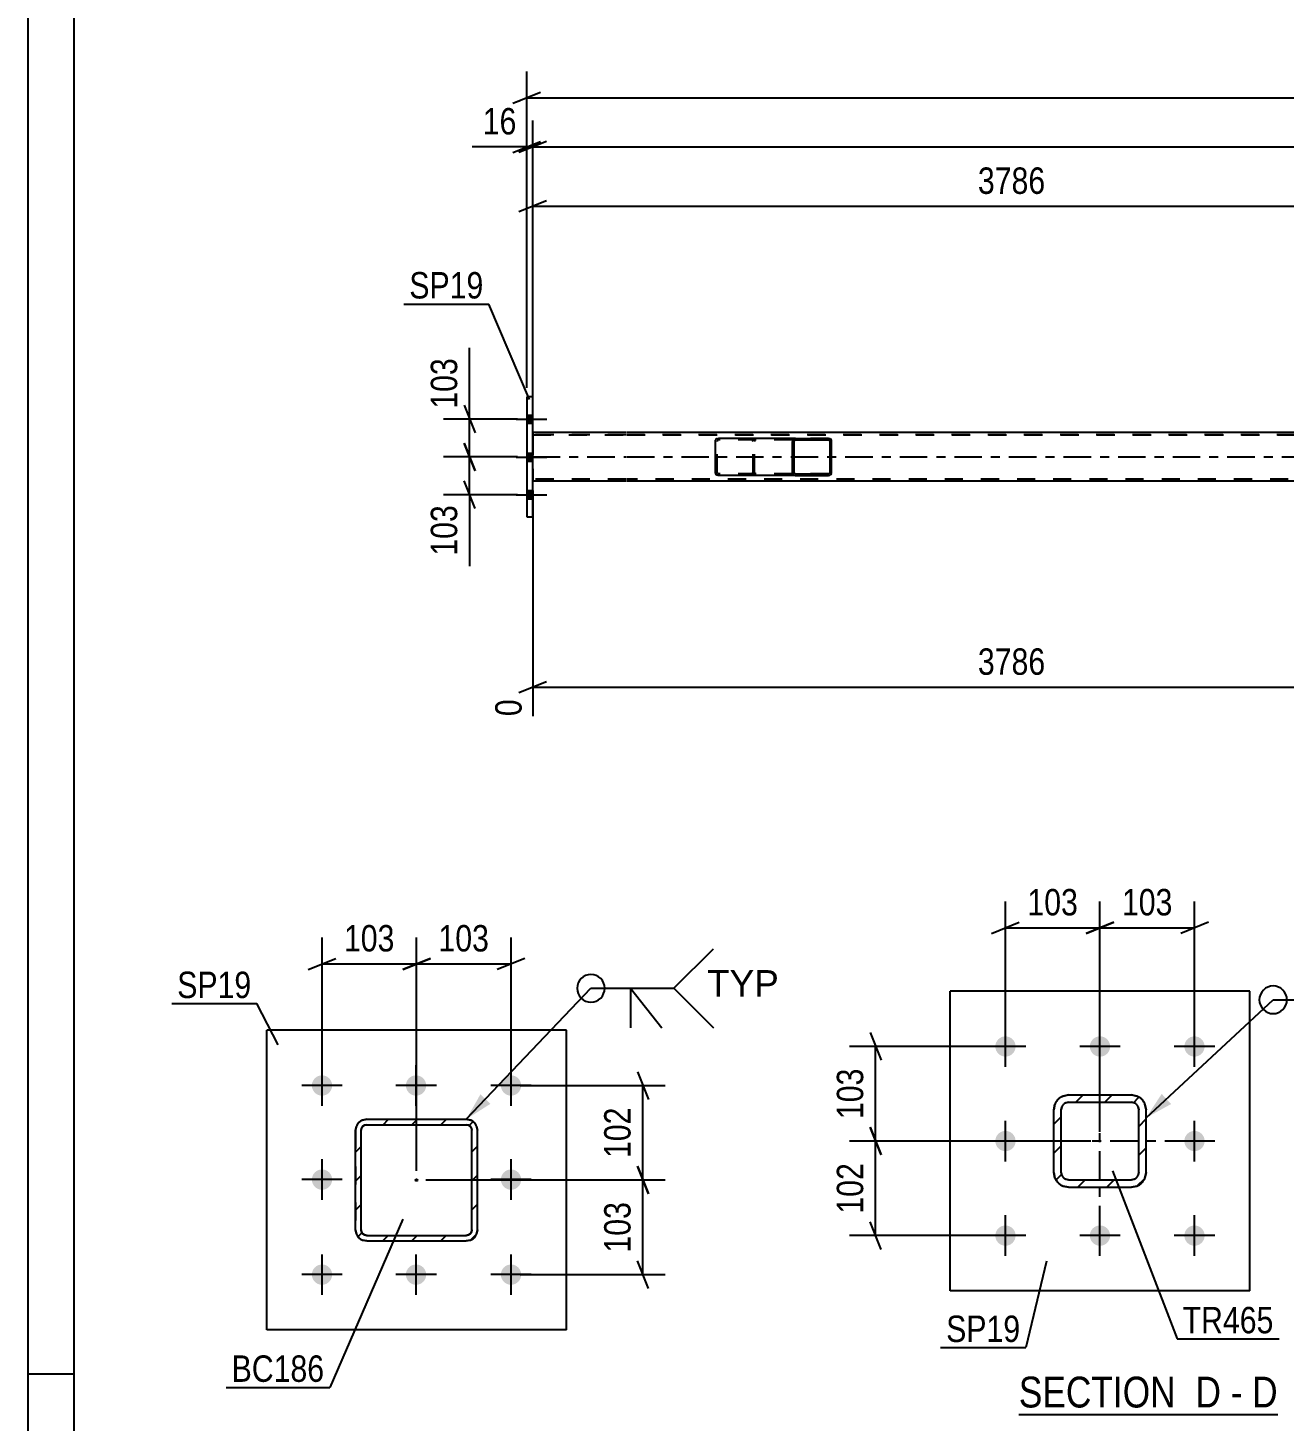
# Model space of a CAD drawing. Header units: millimetres. Extents: x 0 to 841, y 0 to 594.
# Drawn here: x 0 to 136.2, y 143.9 to 294.9 of the extents above; entities that cross this region are included whole.
import ezdxf

# ---------------------------------------------------------------- set-up
doc = ezdxf.new("R2010")
doc.units = ezdxf.units.MM
doc.linetypes.add('DXK_LINE_DOT2', pattern=[3.9198, 1.9599, -1.9599])
doc.linetypes.add('DXK_LINE_DOT3', pattern=[5.9187, 2.979, -0.9799, 0.9799, -0.9799])
doc.styles.add('Arial', font='ARIAL.TTF', dxfattribs={"height": 0.2})
doc.styles.add('Arial Narrow', font='ARIALN.TTF', dxfattribs={"height": 0.2})

# ---------------------------------------------------------------- blocks, each defined once
blk = doc.blocks.new('Unknown-814553059-1135')
at = {"color": 5, "linetype": 'Continuous'}
for p, q in [((0, 594), (0, 0)), ((5, 589), (5, 5)), ((5, 149), (0, 149))]:
    blk.add_line(p, q, dxfattribs=at)
blk = doc.blocks.new('Unknown-814553059-14 - 1573')
at = {"color": 6, "linetype": 'Continuous'}
blk.add_line((107.47, 144.64), (135.54, 144.64), dxfattribs=at)
at = {"color": 0, "linetype": 'Continuous'}
for points in [[(125.58, 145.39), (125.58, 148.89), (107.47, 148.89), (107.47, 145.39)], [(129.4, 145.39), (129.4, 148.89), (126.63, 148.89), (126.63, 145.39)], [(131.72, 145.39), (131.72, 148.89), (130.45, 148.89), (130.45, 145.39)], [(135.54, 145.39), (135.54, 148.89), (132.77, 148.89), (132.77, 145.39)]]:
    blk.add_wipeout(points, dxfattribs=at)
at = {"color": 7, "linetype": 'Continuous', "style": 'Arial Narrow'}
for s, p in [('SECTION ', (107.47, 145.39)), ('D', (126.63, 145.39)), ('D', (132.77, 145.39)), ('-', (130.45, 145.39))]:
    blk.add_text(s, height=3.34, dxfattribs=at).set_placement(p)
blk = doc.blocks.new('Bolt-814553059-5655 - 5433')
at = {"linetype": 'Continuous'}
for points in [[(54.75, 252.09), (54.75, 252.97), (54.11, 252.97), (54.11, 252.09)], [(54.75, 252.09), (54.75, 252.97), (54.11, 252.97), (54.11, 252.09)], [(54.75, 252.09), (54.75, 252.97), (54.11, 252.97), (54.11, 252.09)], [(54.75, 247.97), (54.75, 248.85), (54.11, 248.85), (54.11, 247.97)], [(54.75, 247.97), (54.75, 248.85), (54.11, 248.85), (54.11, 247.97)], [(54.75, 243.89), (54.75, 244.77), (54.11, 244.77), (54.11, 243.89)], [(54.75, 243.89), (54.75, 244.77), (54.11, 244.77), (54.11, 243.89)], [(54.75, 243.89), (54.75, 244.77), (54.11, 244.77), (54.11, 243.89)]]:
    blk.add_hatch(color=1, dxfattribs=at).paths.add_polyline_path(points)
at = {"color": 1, "linetype": 'Continuous'}
for p, q in [((52.95, 252.53), (56.27, 252.53)), ((52.95, 252.53), (56.27, 252.53)), ((52.95, 252.53), (56.27, 252.53)), ((54.11, 252.97), (54.75, 252.97)), ((54.11, 252.97), (54.75, 252.97)), ((54.11, 252.97), (54.75, 252.97)), ((54.11, 252.09), (54.75, 252.09)), ((54.11, 252.09), (54.75, 252.09)), ((54.11, 252.09), (54.75, 252.09)), ((52.95, 248.41), (56.27, 248.41)), ((52.95, 248.41), (56.27, 248.41)), ((54.11, 248.85), (54.75, 248.85)), ((54.11, 248.85), (54.75, 248.85)), ((54.11, 247.97), (54.75, 247.97)), ((54.11, 247.97), (54.75, 247.97)), ((54.11, 244.77), (54.75, 244.77)), ((54.11, 244.77), (54.75, 244.77)), ((54.11, 244.77), (54.75, 244.77)), ((52.95, 244.33), (56.27, 244.33)), ((52.95, 244.33), (56.27, 244.33)), ((52.95, 244.33), (56.27, 244.33)), ((54.11, 243.89), (54.75, 243.89)), ((54.11, 243.89), (54.75, 243.89)), ((54.11, 243.89), (54.75, 243.89))]:
    blk.add_line(p, q, dxfattribs=at)
blk = doc.blocks.new('Part-814553059-5533 - 5433')
at = {"color": 2, "linetype": 'Continuous'}
for p, q in [((54.75, 254.93), (54.11, 254.93)), ((54.11, 254.93), (54.11, 241.93)), ((54.75, 241.93), (54.75, 254.93)), ((54.11, 241.93), (54.75, 241.93))]:
    blk.add_line(p, q, dxfattribs=at)
at = {"color": 7, "linetype": 'DXK_LINE_DOT2'}
for p, q in [((54.11, 254.93), (54.11, 241.93)), ((54.75, 241.93), (54.75, 254.93))]:
    blk.add_line(p, q, dxfattribs=at)
blk = doc.blocks.new('Part-814553059-5536 - 5433')
at = {"linetype": 'Continuous'}
h = blk.add_hatch(dxfattribs=at)
h.set_pattern_fill('', scale=0.7, style=0, pattern_type=0)
h.set_pattern_definition([(45, (87.1471, 250.2316), (-1.57154, 1.57154), [])])
h.paths.add_polyline_path([(87.17, 250.11), (87.15, 250.23), (87.07, 250.34), (86.96, 250.4), (86.83, 250.43), (83.26, 250.43), (83.13, 250.4), (83.02, 250.34), (82.94, 250.23), (82.92, 250.11), (82.92, 246.75), (82.94, 246.63), (83.02, 246.52), (83.13, 246.45), (83.26, 246.43), (86.83, 246.43), (86.96, 246.45), (87.07, 246.52), (87.15, 246.63), (87.17, 246.75)])
h.paths.add_polyline_path([(86.99, 246.69), (86.95, 246.64), (86.9, 246.6), (86.83, 246.59), (83.26, 246.59), (83.19, 246.6), (83.14, 246.64), (83.1, 246.69), (83.09, 246.75), (83.09, 250.11), (83.1, 250.17), (83.14, 250.22), (83.19, 250.26), (83.26, 250.27), (86.83, 250.27), (86.9, 250.26), (86.95, 250.22), (86.99, 250.17), (87, 250.11), (87, 246.75)])
at = {"color": 2, "linetype": 'Continuous'}
for p, q in [((74.57, 250.11), (74.59, 250.23)), ((74.57, 246.75), (74.57, 250.11)), ((74.78, 250.4), (74.91, 250.43)), ((83.26, 250.43), (74.91, 250.43)), ((82.94, 250.23), (82.92, 250.11)), ((82.92, 246.75), (82.92, 250.11)), ((83.09, 250.11), (83.1, 250.17)), ((83.09, 246.75), (83.09, 250.11)), ((83.1, 250.17), (83.14, 250.22)), ((83.26, 250.43), (83.13, 250.4)), ((83.14, 250.22), (83.19, 250.26)), ((83.19, 250.26), (83.26, 250.27)), ((83.26, 250.43), (86.83, 250.43)), ((83.26, 250.27), (86.83, 250.27)), ((86.96, 250.4), (86.83, 250.43)), ((86.83, 250.27), (86.9, 250.26)), ((86.9, 250.26), (86.95, 250.22)), ((86.95, 250.22), (86.99, 250.17)), ((86.99, 250.17), (87, 250.11)), ((87, 246.75), (87, 250.11)), ((87.17, 250.11), (87.15, 250.23)), ((87.17, 246.75), (87.17, 250.11)), ((74.59, 246.63), (74.57, 246.75)), ((74.91, 246.43), (74.78, 246.45)), ((83.26, 246.43), (74.91, 246.43)), ((82.92, 246.75), (82.94, 246.63)), ((83.1, 246.69), (83.09, 246.75)), ((83.14, 246.64), (83.1, 246.69)), ((83.13, 246.45), (83.26, 246.43)), ((83.19, 246.6), (83.14, 246.64)), ((83.26, 246.59), (83.19, 246.6)), ((83.26, 246.59), (86.83, 246.59)), ((83.26, 246.43), (86.83, 246.43)), ((86.9, 246.6), (86.83, 246.59)), ((86.83, 246.43), (86.96, 246.45)), ((86.95, 246.64), (86.9, 246.6)), ((86.99, 246.69), (86.95, 246.64)), ((87, 246.75), (86.99, 246.69)), ((87.15, 246.63), (87.17, 246.75))]:
    blk.add_line(p, q, dxfattribs=at)
at = {"color": 7, "linetype": 'DXK_LINE_DOT2'}
for p, q in [((74.75, 250.17), (74.74, 250.11)), ((74.74, 246.75), (74.74, 250.11)), ((74.79, 250.22), (74.75, 250.17)), ((74.84, 250.26), (74.79, 250.22)), ((74.91, 250.27), (74.84, 250.26)), ((86.83, 250.27), (74.91, 250.27)), ((78.48, 250.43), (78.61, 250.4)), ((78.55, 250.26), (78.48, 250.27)), ((78.6, 250.22), (78.55, 250.26)), ((78.64, 250.17), (78.6, 250.22)), ((78.65, 250.11), (78.64, 250.17)), ((78.65, 246.75), (78.65, 250.11)), ((78.8, 250.23), (78.82, 250.11)), ((78.82, 246.75), (78.82, 250.11)), ((86.83, 250.43), (83.26, 250.43)), ((74.74, 246.75), (74.75, 246.69)), ((74.75, 246.69), (74.79, 246.64)), ((74.79, 246.64), (74.84, 246.6)), ((74.84, 246.6), (74.91, 246.59)), ((86.83, 246.59), (74.91, 246.59)), ((78.48, 246.59), (78.55, 246.6)), ((78.61, 246.45), (78.48, 246.43)), ((78.55, 246.6), (78.6, 246.64)), ((78.6, 246.64), (78.64, 246.69)), ((78.64, 246.69), (78.65, 246.75)), ((78.82, 246.75), (78.8, 246.63)), ((86.83, 246.43), (83.26, 246.43))]:
    blk.add_line(p, q, dxfattribs=at)
at = {"color": 2, "linetype": 'Continuous'}
for centre, start, end in [((74.89, 250.1), 110.7583, 155.6801), ((83.24, 250.1), 110.7584, 155.6801), ((86.85, 250.1), 24.3199, 69.2416), ((74.89, 246.76), 204.3199, 249.2417), ((83.24, 246.76), 204.3199, 249.2416), ((86.85, 246.76), 290.7584, 335.6801)]:
    blk.add_arc(centre, 0.331, start, end, dxfattribs=at)
at = {"color": 7, "linetype": 'DXK_LINE_DOT2'}
for centre, start, end in [((78.5, 250.1), 24.3199, 69.2417), ((78.5, 246.76), 290.7583, 335.6801)]:
    blk.add_arc(centre, 0.331, start, end, dxfattribs=at)
blk = doc.blocks.new('Part-814553059-5605 - 5433')
at = {"color": 2, "linetype": 'Continuous'}
for p, q in [((64.87, 251.07), (54.75, 251.07)), ((157.82, 251.07), (64.97, 251.07)), ((64.87, 245.79), (54.75, 245.79)), ((157.82, 245.79), (64.97, 245.79))]:
    blk.add_line(p, q, dxfattribs=at)
at = {"color": 7, "linetype": 'DXK_LINE_DOT2'}
for p, q in [((54.75, 251.07), (54.75, 245.79)), ((64.87, 250.83), (54.75, 250.83)), ((54.75, 250.83), (64.87, 250.83)), ((729.31, 250.83), (64.97, 250.83)), ((64.97, 250.83), (728.57, 250.83)), ((54.75, 250.59), (54.75, 246.27)), ((64.87, 246.03), (54.75, 246.03)), ((728.57, 246.03), (64.97, 246.03))]:
    blk.add_line(p, q, dxfattribs=at)
at = {"color": 7, "linetype": 'DXK_LINE_DOT3'}
for p, q in [((54.75, 248.43), (64.87, 248.43)), ((64.97, 248.43), (728.97, 248.43))]:
    blk.add_line(p, q, dxfattribs=at)
blk = doc.blocks.new('Part-814553059-6896 - 6811')
at = {"color": 2, "linetype": 'Continuous'}
for p, q in [((58.4, 186.29), (25.9, 186.29)), ((25.9, 153.79), (25.9, 186.29)), ((58.4, 153.79), (58.4, 186.29)), ((58.4, 153.79), (25.9, 153.79))]:
    blk.add_line(p, q, dxfattribs=at)
blk = doc.blocks.new('Part-814553059-6852 - 6811')
at = {"linetype": 'Continuous'}
h = blk.add_hatch(dxfattribs=at)
h.set_pattern_fill('', scale=0.7, style=0, pattern_type=0)
h.set_pattern_definition([(45, (48.0112, 163.5334), (-1.57154, 1.57154), [])])
h.paths.add_polyline_path([(47.55, 163.44), (48.01, 163.53), (48.4, 163.79), (48.66, 164.18), (48.75, 164.64), (48.75, 175.44), (48.66, 175.9), (48.4, 176.29), (48.01, 176.55), (47.55, 176.64), (36.75, 176.64), (36.29, 176.55), (35.9, 176.29), (35.64, 175.9), (35.55, 175.44), (35.55, 164.64), (35.64, 164.18), (35.9, 163.79), (36.29, 163.53), (36.75, 163.44)])
h.paths.add_polyline_path([(36.75, 164.04), (36.52, 164.09), (36.33, 164.22), (36.2, 164.41), (36.15, 164.64), (36.15, 175.44), (36.2, 175.67), (36.33, 175.87), (36.52, 176), (36.75, 176.04), (47.55, 176.04), (47.78, 176), (47.98, 175.87), (48.11, 175.67), (48.15, 175.44), (48.15, 164.64), (48.11, 164.41), (47.98, 164.22), (47.78, 164.09), (47.55, 164.04)])
blk.add_hatch(color=30, dxfattribs=at).paths.add_polyline_path([(42.15, 169.94, -1), (42.15, 170.14, -1)])
at = {"color": 7, "linetype": 'DXK_LINE_DOT2'}
for p, q in [((35.55, 175.44), (35.64, 175.9)), ((35.55, 175.44), (35.55, 164.64)), ((36.2, 175.67), (36.15, 175.44)), ((36.15, 164.64), (36.15, 175.44)), ((36.33, 175.87), (36.2, 175.67)), ((36.29, 176.55), (36.75, 176.64)), ((36.52, 176), (36.33, 175.87)), ((36.75, 176.04), (36.52, 176)), ((36.75, 176.64), (47.55, 176.64)), ((36.75, 176.04), (47.55, 176.04)), ((47.55, 176.64), (48.01, 176.55)), ((47.78, 176), (47.55, 176.04)), ((47.98, 175.87), (47.78, 176)), ((48.11, 175.67), (47.98, 175.87)), ((48.15, 175.44), (48.11, 175.67)), ((48.15, 164.64), (48.15, 175.44)), ((48.66, 175.9), (48.75, 175.44)), ((48.75, 164.64), (48.75, 175.44)), ((35.64, 164.18), (35.55, 164.64)), ((36.15, 164.64), (36.2, 164.41)), ((48.11, 164.41), (48.15, 164.64)), ((48.75, 164.64), (48.66, 164.18)), ((36.2, 164.41), (36.33, 164.22)), ((36.75, 163.44), (36.29, 163.53)), ((36.33, 164.22), (36.52, 164.09)), ((36.52, 164.09), (36.75, 164.04)), ((36.75, 164.04), (47.55, 164.04)), ((36.75, 163.44), (47.55, 163.44)), ((47.55, 164.04), (47.78, 164.09)), ((48.01, 163.53), (47.55, 163.44)), ((47.78, 164.09), (47.98, 164.22)), ((47.98, 164.22), (48.11, 164.41))]:
    blk.add_line(p, q, dxfattribs=at)
at = {"color": 2, "linetype": 'Continuous'}
for p, q in [((35.64, 175.9), (35.55, 175.44)), ((35.55, 175.44), (35.55, 175.44)), ((35.55, 164.64), (35.55, 175.44)), ((36.15, 175.44), (36.2, 175.67)), ((36.15, 175.44), (36.15, 175.44)), ((36.15, 164.64), (36.15, 175.44)), ((36.2, 175.67), (36.33, 175.87)), ((36.75, 176.64), (36.29, 176.55)), ((36.33, 175.87), (36.52, 176)), ((36.52, 176), (36.75, 176.04)), ((36.75, 176.64), (36.75, 176.64)), ((36.75, 176.64), (47.55, 176.64)), ((36.75, 176.04), (36.75, 176.04)), ((36.75, 176.04), (47.55, 176.04)), ((47.55, 176.64), (47.55, 176.64)), ((48.01, 176.55), (47.55, 176.64)), ((47.55, 176.04), (47.55, 176.04)), ((47.55, 176.04), (47.78, 176)), ((47.78, 176), (47.98, 175.87)), ((47.98, 175.87), (48.11, 175.67)), ((48.11, 175.67), (48.15, 175.44)), ((48.15, 175.44), (48.15, 175.44)), ((48.15, 164.64), (48.15, 175.44)), ((48.75, 175.44), (48.66, 175.9)), ((48.75, 175.44), (48.75, 175.44)), ((48.75, 164.64), (48.75, 175.44)), ((35.55, 164.64), (35.55, 164.64)), ((35.55, 164.64), (35.64, 164.18)), ((36.15, 164.64), (36.15, 164.64)), ((36.2, 164.41), (36.15, 164.64)), ((48.15, 164.64), (48.11, 164.41)), ((48.15, 164.64), (48.15, 164.64)), ((48.66, 164.18), (48.75, 164.64)), ((48.75, 164.64), (48.75, 164.64)), ((36.33, 164.22), (36.2, 164.41)), ((36.29, 163.53), (36.75, 163.44)), ((36.52, 164.09), (36.33, 164.22)), ((36.75, 164.04), (36.52, 164.09)), ((36.75, 164.04), (36.75, 164.04)), ((36.75, 164.04), (47.55, 164.04)), ((36.75, 163.44), (36.75, 163.44)), ((36.75, 163.44), (47.55, 163.44)), ((47.78, 164.09), (47.55, 164.04)), ((47.55, 164.04), (47.55, 164.04)), ((47.55, 163.44), (48.01, 163.53)), ((47.55, 163.44), (47.55, 163.44)), ((47.98, 164.22), (47.78, 164.09)), ((48.11, 164.41), (47.98, 164.22))]:
    blk.add_line(p, q, dxfattribs=at)
at = {"color": 7, "linetype": 'DXK_LINE_DOT3'}
blk.add_line((42.15, 170.04), (42.15, 170.04), dxfattribs=at)
at = {"color": 30, "linetype": 'DXK_LINE_DOT3'}
blk.add_line((42.15, 170.04), (42.15, 170.04), dxfattribs=at)
at = {"color": 30, "linetype": 'Continuous'}
blk.add_circle((42.15, 170.04), 0.1, dxfattribs=at)
at = {"color": 7, "linetype": 'DXK_LINE_DOT2'}
for centre, start, end in [((36.75, 175.44), 112.5, 157.5), ((47.55, 175.44), 22.5, 67.5), ((36.75, 164.64), 202.5, 247.5), ((47.55, 164.64), 292.5, 337.5)]:
    blk.add_arc(centre, 1.2, start, end, dxfattribs=at)
at = {"color": 2, "linetype": 'Continuous'}
for centre, start, end in [((36.75, 175.44), 112.5, 157.5), ((47.55, 175.44), 22.5, 67.5), ((36.75, 164.64), 202.5, 247.5), ((47.55, 164.64), 292.5, 337.5)]:
    blk.add_arc(centre, 1.2, start, end, dxfattribs=at)
blk = doc.blocks.new('Bolt-814553059-6898 - 6811')
at = {"linetype": 'Continuous'}
for points in [[(31.9, 179.19, -1), (31.9, 181.39, -1)], [(42.1, 179.19, -1), (42.1, 181.39, -1)], [(52.4, 179.19, -1), (52.4, 181.39, -1)], [(31.9, 168.99, -1), (31.9, 171.19, -1)], [(52.4, 168.99, -1), (52.4, 171.19, -1)], [(31.9, 158.69, -1), (31.9, 160.89, -1)], [(42.1, 158.69, -1), (42.1, 160.89, -1)], [(52.4, 158.69, -1), (52.4, 160.89, -1)]]:
    blk.add_hatch(color=1, dxfattribs=at).paths.add_polyline_path(points)
at = {"color": 1, "linetype": 'Continuous'}
for p, q in [((31.9, 178.09), (31.9, 182.49)), ((42.1, 178.09), (42.1, 182.49)), ((52.4, 178.09), (52.4, 182.49)), ((34.1, 180.29), (29.7, 180.29)), ((44.3, 180.29), (39.9, 180.29)), ((54.6, 180.29), (50.2, 180.29)), ((31.9, 167.89), (31.9, 172.29)), ((52.4, 167.89), (52.4, 172.29)), ((34.1, 170.09), (29.7, 170.09)), ((54.6, 170.09), (50.2, 170.09)), ((31.9, 157.59), (31.9, 161.99)), ((42.1, 157.59), (42.1, 161.99)), ((52.4, 157.59), (52.4, 161.99)), ((34.1, 159.79), (29.7, 159.79)), ((44.3, 159.79), (39.9, 159.79)), ((54.6, 159.79), (50.2, 159.79))]:
    blk.add_line(p, q, dxfattribs=at)
blk = doc.blocks.new('Part-814553059-1639 - 1573')
at = {"linetype": 'Continuous'}
h = blk.add_hatch(dxfattribs=at)
h.set_pattern_fill('', scale=0.7, style=0, pattern_type=0)
h.set_pattern_definition([(45, (120.2802, 169.389), (-1.57154, 1.57154), [])])
h.paths.add_polyline_path([(119.67, 169.27), (120.28, 169.39), (120.8, 169.74), (121.15, 170.25), (121.27, 170.87), (121.27, 177.67), (121.15, 178.28), (120.8, 178.8), (120.28, 179.15), (119.67, 179.27), (112.87, 179.27), (112.26, 179.15), (111.74, 178.8), (111.39, 178.28), (111.27, 177.67), (111.27, 170.87), (111.39, 170.25), (111.74, 169.74), (112.26, 169.39), (112.87, 169.27)])
h.paths.add_polyline_path([(112.87, 170.07), (112.56, 170.13), (112.3, 170.3), (112.13, 170.56), (112.07, 170.87), (112.07, 177.67), (112.13, 177.97), (112.3, 178.23), (112.56, 178.41), (112.87, 178.47), (119.67, 178.47), (119.97, 178.41), (120.23, 178.23), (120.41, 177.97), (120.47, 177.67), (120.47, 170.87), (120.41, 170.56), (120.23, 170.3), (119.97, 170.13), (119.67, 170.07)])
at = {"color": 7, "linetype": 'DXK_LINE_DOT3'}
for p, q in [((116.27, 164.27), (116.27, 184.27)), ((126.27, 174.27), (106.27, 174.27))]:
    blk.add_line(p, q, dxfattribs=at)
at = {"color": 7, "linetype": 'DXK_LINE_DOT2'}
for p, q in [((111.27, 177.67), (111.39, 178.28)), ((112.26, 179.15), (112.87, 179.27)), ((112.87, 178.47), (112.56, 178.41)), ((112.87, 179.27), (119.67, 179.27)), ((112.87, 178.47), (119.67, 178.47)), ((119.67, 179.27), (120.28, 179.15)), ((119.97, 178.41), (119.67, 178.47)), ((121.15, 178.28), (121.27, 177.67)), ((111.27, 170.87), (111.27, 177.67)), ((112.13, 177.97), (112.07, 177.67)), ((112.07, 170.87), (112.07, 177.67)), ((120.47, 177.67), (120.41, 177.97)), ((120.47, 170.87), (120.47, 177.67)), ((121.27, 170.87), (121.27, 177.67)), ((111.39, 170.25), (111.27, 170.87)), ((112.07, 170.87), (112.13, 170.56)), ((120.41, 170.56), (120.47, 170.87)), ((121.27, 170.87), (121.15, 170.25)), ((112.87, 169.27), (112.26, 169.39)), ((112.56, 170.13), (112.87, 170.07)), ((112.87, 170.07), (119.67, 170.07)), ((112.87, 169.27), (119.67, 169.27)), ((119.67, 170.07), (119.97, 170.13)), ((120.28, 169.39), (119.67, 169.27))]:
    blk.add_line(p, q, dxfattribs=at)
at = {"color": 2, "linetype": 'Continuous'}
for p, q in [((111.39, 178.28), (111.27, 177.67)), ((112.87, 179.27), (112.26, 179.15)), ((112.56, 178.41), (112.87, 178.47)), ((112.87, 179.27), (119.67, 179.27)), ((112.87, 178.47), (119.67, 178.47)), ((120.28, 179.15), (119.67, 179.27)), ((119.67, 178.47), (119.97, 178.41)), ((121.27, 177.67), (121.15, 178.28)), ((111.27, 170.87), (111.27, 177.67)), ((112.07, 177.67), (112.13, 177.97)), ((112.07, 170.87), (112.07, 177.67)), ((120.41, 177.97), (120.47, 177.67)), ((120.47, 170.87), (120.47, 177.67)), ((121.27, 170.87), (121.27, 177.67)), ((111.27, 170.87), (111.39, 170.25)), ((112.13, 170.56), (112.07, 170.87)), ((120.47, 170.87), (120.41, 170.56)), ((121.15, 170.25), (121.27, 170.87)), ((112.26, 169.39), (112.87, 169.27)), ((112.87, 170.07), (112.56, 170.13)), ((112.87, 170.07), (119.67, 170.07)), ((112.87, 169.27), (119.67, 169.27)), ((119.97, 170.13), (119.67, 170.07)), ((119.67, 169.27), (120.28, 169.39))]:
    blk.add_line(p, q, dxfattribs=at)
at = {"color": 7, "linetype": 'DXK_LINE_DOT2'}
for centre, radius, start, end in [((112.87, 177.67), 1.6, 112.5, 157.5), ((112.87, 177.67), 0.8, 112.5, 157.5), ((119.67, 177.67), 0.8, 22.5, 67.5), ((119.67, 177.67), 1.6, 22.5, 67.5), ((112.87, 170.87), 1.6, 202.5, 247.5), ((112.87, 170.87), 0.8, 202.5, 247.5), ((119.67, 170.87), 0.8, 292.5, 337.5), ((119.67, 170.87), 1.6, 292.5, 337.5)]:
    blk.add_arc(centre, radius, start, end, dxfattribs=at)
at = {"color": 2, "linetype": 'Continuous'}
for centre, radius, start, end in [((112.87, 177.67), 1.6, 112.5, 157.5), ((112.87, 177.67), 0.8, 112.5, 157.5), ((119.67, 177.67), 0.8, 22.5, 67.5), ((119.67, 177.67), 1.6, 22.5, 67.5), ((112.87, 170.87), 1.6, 202.5, 247.5), ((112.87, 170.87), 0.8, 202.5, 247.5), ((119.67, 170.87), 0.8, 292.5, 337.5), ((119.67, 170.87), 1.6, 292.5, 337.5)]:
    blk.add_arc(centre, radius, start, end, dxfattribs=at)
blk = doc.blocks.new('Bolt-814553059-1642 - 1573')
at = {"linetype": 'Continuous'}
for points in [[(106.02, 183.42, -1), (106.02, 185.62, -1)], [(116.27, 183.42, -1), (116.27, 185.62, -1)], [(126.52, 183.42, -1), (126.52, 185.62, -1)], [(106.02, 173.17, -1), (106.02, 175.37, -1)], [(126.52, 173.17, -1), (126.52, 175.37, -1)], [(106.02, 162.92, -1), (106.02, 165.12, -1)], [(116.27, 162.92, -1), (116.27, 165.12, -1)], [(126.52, 162.92, -1), (126.52, 165.12, -1)]]:
    blk.add_hatch(color=1, dxfattribs=at).paths.add_polyline_path(points)
at = {"color": 1, "linetype": 'Continuous'}
for p, q in [((106.02, 182.32), (106.02, 186.72)), ((116.27, 182.32), (116.27, 186.72)), ((126.52, 182.32), (126.52, 186.72)), ((108.22, 184.52), (103.82, 184.52)), ((118.47, 184.52), (114.07, 184.52)), ((128.72, 184.52), (124.32, 184.52)), ((106.02, 172.07), (106.02, 176.47)), ((126.52, 172.07), (126.52, 176.47)), ((108.22, 174.27), (103.82, 174.27)), ((128.72, 174.27), (124.32, 174.27)), ((106.02, 161.82), (106.02, 166.22)), ((116.27, 161.82), (116.27, 166.22)), ((126.52, 161.82), (126.52, 166.22)), ((108.22, 164.02), (103.82, 164.02)), ((118.47, 164.02), (114.07, 164.02)), ((128.72, 164.02), (124.32, 164.02))]:
    blk.add_line(p, q, dxfattribs=at)
blk = doc.blocks.new('Part-814553059-1724 - 1573')
at = {"color": 2, "linetype": 'Continuous'}
for p, q in [((132.52, 190.52), (100.02, 190.52)), ((100.02, 158.02), (100.02, 190.52)), ((132.52, 158.02), (132.52, 190.52)), ((132.52, 158.02), (100.02, 158.02))]:
    blk.add_line(p, q, dxfattribs=at)
blk = doc.blocks.new('StraightDimension-814553059-11237 - 5433')
at = {"color": 7, "linetype": 'Continuous'}
for p, q in [((54.75, 252.07), (54.75, 278.44)), ((158.62, 259.67), (158.62, 278.44)), ((56.25, 276.19), (53.25, 274.99)), ((54.75, 275.59), (158.62, 275.59)), ((157.12, 274.99), (160.12, 276.19))]:
    blk.add_line(p, q, dxfattribs=at)
at = {"color": 0}
blk.add_wipeout([(110.94, 276.34), (110.94, 280.54), (102.43, 280.54), (102.43, 276.34)], dxfattribs=at)
at = {"color": 3, "style": 'Arial Narrow'}
blk.add_text('3786', height=2.863, dxfattribs=at).set_placement((103.03, 276.94))
blk = doc.blocks.new('StraightDimension-814553059-11277 - 5433')
at = {"color": 7, "linetype": 'Continuous'}
for p, q in [((54.75, 244.79), (54.75, 220.33)), ((158.62, 236.39), (158.62, 214.85)), ((56.25, 224.06), (53.25, 222.86)), ((157.12, 222.86), (160.12, 224.06)), ((54.75, 223.46), (158.62, 223.46))]:
    blk.add_line(p, q, dxfattribs=at)
at = {"color": 0}
blk.add_wipeout([(110.94, 224.21), (110.94, 228.41), (102.43, 228.41), (102.43, 224.21)], dxfattribs=at)
at = {"color": 0, "linetype": 'Continuous'}
for points in [[(54.15, 222.76), (49.95, 222.76), (49.95, 219.73), (54.15, 219.73)], [(158.02, 222.76), (153.82, 222.76), (153.82, 214.25), (158.02, 214.25)]]:
    blk.add_wipeout(points, dxfattribs=at)
at = {"color": 3, "style": 'Arial Narrow'}
blk.add_text('3786', height=2.863, dxfattribs=at).set_placement((103.03, 224.81))
at = {"color": 3, "linetype": 'Continuous', "style": 'Arial Narrow'}
for s, height, p in [('0', 2.86, (53.55, 220.33)), ('3786', 2.863, (157.42, 214.85))]:
    blk.add_text(s, height=height, rotation=90.0002, dxfattribs=at).set_placement(p)
blk = doc.blocks.new('StraightDimension-814553059-5731 - 5433')
at = {"color": 7, "linetype": 'Continuous'}
for p, q in [((54.75, 254), (54.75, 284.88)), ((56.25, 282.63), (53.25, 281.43)), ((54.75, 282.03), (729.98, 282.03))]:
    blk.add_line(p, q, dxfattribs=at)
blk = doc.blocks.new('StraightDimension-814553059-5751 - 5433')
at = {"color": 7, "linetype": 'Continuous'}
for p, q in [((54.11, 255.93), (54.11, 284.88)), ((54.75, 254), (54.75, 284.88)), ((52.61, 281.43), (55.61, 282.63)), ((56.25, 282.63), (53.25, 281.43)), ((54.11, 282.03), (54.75, 282.03))]:
    blk.add_line(p, q, dxfattribs=at)
at = {"color": 0}
blk.add_wipeout([(53.58, 282.78), (53.58, 286.98), (48.73, 286.98), (48.73, 282.78)], dxfattribs=at)
at = {"color": 7, "linetype": 'Continuous'}
blk.add_line((54.11, 282.03), (48.2, 282.03), dxfattribs=at)
blk.add_line((54.11, 282.03), (48.2, 282.03), dxfattribs=at)
at = {"color": 3, "style": 'Arial Narrow'}
blk.add_text('16', height=2.863, dxfattribs=at).set_placement((49.33, 283.38))
blk = doc.blocks.new('StraightDimension-814553059-5785 - 5433')
at = {"color": 7, "linetype": 'Continuous'}
for p, q in [((54.11, 255.93), (54.11, 290.19)), ((55.61, 287.94), (52.61, 286.74)), ((54.11, 287.34), (730.61, 287.34))]:
    blk.add_line(p, q, dxfattribs=at)
blk = doc.blocks.new('StraightDimension-814553059-5881 - 5433')
at = {"color": 7, "linetype": 'Continuous'}
for p, q in [((47.31, 249.93), (48.51, 246.93)), ((53.11, 248.43), (45.06, 248.43)), ((47.91, 244.33), (47.91, 248.43)), ((48.51, 242.83), (47.31, 245.83)), ((53.11, 244.33), (45.06, 244.33))]:
    blk.add_line(p, q, dxfattribs=at)
at = {"color": 0}
blk.add_wipeout([(47.16, 243.8), (42.96, 243.8), (42.96, 237.12), (47.16, 237.12)], dxfattribs=at)
at = {"color": 7, "linetype": 'Continuous'}
blk.add_line((47.91, 244.33), (47.91, 236.59), dxfattribs=at)
blk.add_line((47.91, 244.33), (47.91, 236.59), dxfattribs=at)
at = {"color": 3, "style": 'Arial Narrow'}
blk.add_text('103', height=2.863, rotation=90.0002, dxfattribs=at).set_placement((46.56, 237.72))
blk = doc.blocks.new('StraightDimension-814553059-5891 - 5433')
at = {"color": 7, "linetype": 'Continuous'}
for p, q in [((47.31, 254.03), (48.51, 251.03)), ((53.11, 252.53), (45.06, 252.53)), ((47.91, 248.43), (47.91, 252.53)), ((48.51, 246.93), (47.31, 249.93)), ((53.11, 248.43), (45.06, 248.43))]:
    blk.add_line(p, q, dxfattribs=at)
at = {"color": 0}
blk.add_wipeout([(47.16, 259.74), (42.96, 259.74), (42.96, 253.05), (47.16, 253.05)], dxfattribs=at)
at = {"color": 7, "linetype": 'Continuous'}
blk.add_line((47.91, 252.53), (47.91, 260.26), dxfattribs=at)
blk.add_line((47.91, 252.53), (47.91, 260.26), dxfattribs=at)
at = {"color": 3, "style": 'Arial Narrow'}
blk.add_text('103', height=2.863, rotation=90.0002, dxfattribs=at).set_placement((46.56, 253.65))
blk = doc.blocks.new('StraightDimension-814553059-6994 - 6811')
at = {"color": 7, "linetype": 'Continuous'}
for p, q in [((31.9, 181.29), (31.9, 196.32)), ((42.15, 171.05), (42.15, 196.32)), ((30.4, 192.87), (33.4, 194.07)), ((31.9, 193.47), (42.15, 193.47)), ((43.65, 194.07), (40.65, 192.87))]:
    blk.add_line(p, q, dxfattribs=at)
at = {"color": 0}
blk.add_wipeout([(40.37, 194.22), (40.37, 198.42), (33.68, 198.42), (33.68, 194.22)], dxfattribs=at)
at = {"color": 3, "style": 'Arial Narrow'}
blk.add_text('103', height=2.863, dxfattribs=at).set_placement((34.28, 194.82))
blk = doc.blocks.new('StraightDimension-814553059-6977 - 6811')
at = {"color": 7, "linetype": 'Continuous'}
for p, q in [((66.11, 181.79), (67.31, 178.79)), ((53.4, 180.29), (69.11, 180.29)), ((66.71, 170.05), (66.71, 180.29)), ((67.31, 168.55), (66.11, 171.55)), ((43.15, 170.05), (69.11, 170.05))]:
    blk.add_line(p, q, dxfattribs=at)
at = {"color": 0}
blk.add_wipeout([(65.96, 178.51), (61.76, 178.51), (61.76, 171.83), (65.96, 171.83)], dxfattribs=at)
at = {"color": 3, "style": 'Arial Narrow'}
blk.add_text('102', height=2.863, rotation=90.0002, dxfattribs=at).set_placement((65.36, 172.43))
blk = doc.blocks.new('StraightDimension-814553059-6985 - 6811')
at = {"color": 7, "linetype": 'Continuous'}
for p, q in [((66.11, 171.55), (67.31, 168.55)), ((43.15, 170.05), (69.11, 170.05)), ((66.71, 159.79), (66.71, 170.05)), ((67.31, 158.29), (66.11, 161.29)), ((53.4, 159.79), (69.11, 159.79))]:
    blk.add_line(p, q, dxfattribs=at)
at = {"color": 0}
blk.add_wipeout([(65.96, 168.26), (61.76, 168.26), (61.76, 161.58), (65.96, 161.58)], dxfattribs=at)
at = {"color": 3, "style": 'Arial Narrow'}
blk.add_text('103', height=2.863, rotation=90.0002, dxfattribs=at).set_placement((65.36, 162.18))
blk = doc.blocks.new('StraightDimension-814553059-7002 - 6811')
at = {"color": 7, "linetype": 'Continuous'}
for p, q in [((42.15, 171.05), (42.15, 196.32)), ((52.4, 181.29), (52.4, 196.32)), ((40.65, 192.87), (43.65, 194.07)), ((42.15, 193.47), (52.4, 193.47)), ((53.9, 194.07), (50.9, 192.87))]:
    blk.add_line(p, q, dxfattribs=at)
at = {"color": 0}
blk.add_wipeout([(50.62, 194.22), (50.62, 198.42), (43.93, 198.42), (43.93, 194.22)], dxfattribs=at)
at = {"color": 3, "style": 'Arial Narrow'}
blk.add_text('103', height=2.863, dxfattribs=at).set_placement((44.53, 194.82))
blk = doc.blocks.new('StraightDimension-814553059-1759 - 1573')
at = {"color": 7, "linetype": 'Continuous'}
for p, q in [((106.02, 185.52), (106.02, 200.23)), ((116.27, 175.27), (116.27, 200.23)), ((104.52, 196.78), (107.52, 197.98)), ((117.77, 197.98), (114.77, 196.78)), ((106.02, 197.38), (116.27, 197.38))]:
    blk.add_line(p, q, dxfattribs=at)
at = {"color": 0}
blk.add_wipeout([(114.49, 198.13), (114.49, 202.33), (107.8, 202.33), (107.8, 198.13)], dxfattribs=at)
at = {"color": 3, "style": 'Arial Narrow'}
blk.add_text('103', height=2.863, dxfattribs=at).set_placement((108.4, 198.73))
blk = doc.blocks.new('StraightDimension-814553059-1779 - 1573')
at = {"color": 7, "linetype": 'Continuous'}
for p, q in [((116.27, 175.27), (116.27, 200.23)), ((126.52, 185.52), (126.52, 200.23)), ((114.77, 196.78), (117.77, 197.98)), ((128.02, 197.98), (125.02, 196.78)), ((116.27, 197.38), (126.52, 197.38))]:
    blk.add_line(p, q, dxfattribs=at)
at = {"color": 0}
blk.add_wipeout([(124.74, 198.13), (124.74, 202.33), (118.05, 202.33), (118.05, 198.13)], dxfattribs=at)
at = {"color": 3, "style": 'Arial Narrow'}
blk.add_text('103', height=2.863, dxfattribs=at).set_placement((118.65, 198.73))
blk = doc.blocks.new('StraightDimension-814553059-1797 - 1573')
at = {"color": 7, "linetype": 'Continuous'}
for p, q in [((91.34, 186.02), (92.54, 183.02)), ((105.02, 184.52), (89.09, 184.52)), ((91.94, 174.27), (91.94, 184.52)), ((92.54, 172.77), (91.34, 175.77)), ((115.27, 174.27), (89.09, 174.27))]:
    blk.add_line(p, q, dxfattribs=at)
at = {"color": 0}
blk.add_wipeout([(91.19, 182.73), (86.99, 182.73), (86.99, 176.05), (91.19, 176.05)], dxfattribs=at)
at = {"color": 3, "style": 'Arial Narrow'}
blk.add_text('103', height=2.863, rotation=90.0002, dxfattribs=at).set_placement((90.59, 176.65))
blk = doc.blocks.new('StraightDimension-814553059-1814 - 1573')
at = {"color": 7, "linetype": 'Continuous'}
for p, q in [((91.34, 175.77), (92.54, 172.77)), ((115.27, 174.27), (89.09, 174.27)), ((91.94, 164.02), (91.94, 174.27)), ((92.54, 162.52), (91.34, 165.52)), ((105.02, 164.02), (89.09, 164.02))]:
    blk.add_line(p, q, dxfattribs=at)
at = {"color": 0}
blk.add_wipeout([(91.19, 172.48), (86.99, 172.48), (86.99, 165.8), (91.19, 165.8)], dxfattribs=at)
at = {"color": 3, "style": 'Arial Narrow'}
blk.add_text('102', height=2.863, rotation=90.0002, dxfattribs=at).set_placement((90.59, 166.4))
blk = doc.blocks.new('Mark-814553059-5529 - 5433')
at = {"color": 0}
blk.add_wipeout([(49.41, 265.6), (49.41, 268.6), (41.37, 268.6), (41.37, 265.6)], dxfattribs=at)
blk.add_wipeout([(49.41, 265.6), (49.41, 268.6), (41.37, 268.6), (41.37, 265.6)], dxfattribs=at)
at = {"color": 30, "linetype": 'Continuous'}
for p in [(40.77, 265), (54.4, 254.66)]:
    blk.add_line(p, (50.01, 265), dxfattribs=at)
at = {"color": 3, "style": 'Arial Narrow'}
blk.add_text('SP19', height=2.863, dxfattribs=at).set_placement((41.37, 265.6))
blk = doc.blocks.new('Mark-814553059-6848 - 6811')
at = {"color": 0}
blk.add_wipeout([(32.15, 148.17), (32.15, 151.17), (22.1, 151.17), (22.1, 148.17)], dxfattribs=at)
blk.add_wipeout([(32.15, 148.17), (32.15, 151.17), (22.1, 151.17), (22.1, 148.17)], dxfattribs=at)
at = {"color": 30, "linetype": 'Continuous'}
for p in [(40.67, 165.81), (21.5, 147.57)]:
    blk.add_line(p, (32.75, 147.57), dxfattribs=at)
at = {"color": 3, "style": 'Arial Narrow'}
blk.add_text('BC186', height=2.863, dxfattribs=at).set_placement((22.1, 148.17))
blk = doc.blocks.new('Mark-814553059-6892 - 6811')
at = {"color": 0}
blk.add_wipeout([(24.24, 189.77), (24.24, 192.77), (16.2, 192.77), (16.2, 189.77)], dxfattribs=at)
blk.add_wipeout([(24.24, 189.77), (24.24, 192.77), (16.2, 192.77), (16.2, 189.77)], dxfattribs=at)
at = {"color": 30, "linetype": 'Continuous'}
for p in [(15.6, 189.17), (27.15, 184.71)]:
    blk.add_line(p, (24.84, 189.17), dxfattribs=at)
at = {"color": 3, "style": 'Arial Narrow'}
blk.add_text('SP19', height=2.863, dxfattribs=at).set_placement((16.2, 189.77))
blk = doc.blocks.new('WeldMark-814553059-7010 - 6811')
at = {"linetype": 'Continuous'}
blk.add_hatch(color=30, dxfattribs=at).paths.add_polyline_path([(50.16, 178.3), (47.55, 176.64), (49.08, 179.33)])
at = {"color": 30, "linetype": 'Continuous'}
for p, q in [((47.55, 176.64), (61.06, 190.83)), ((61.06, 190.83), (70.06, 190.83))]:
    blk.add_line(p, q, dxfattribs=at)
at = {"color": 3, "linetype": 'Continuous'}
for q in [(68.77, 186.55), (65.34, 186.55)]:
    blk.add_line((65.34, 190.83), q, dxfattribs=at)
for start, end in [(90, 270), (270, 90)]:
    blk.add_arc((61.06, 190.83), 1.5, start, end, dxfattribs=at)
at = {"color": 0, "linetype": 'Continuous'}
blk.add_wipeout([(81.43, 189.93), (81.43, 192.93), (73.66, 192.93), (73.66, 189.93)], dxfattribs=at)
blk.add_wipeout([(81.43, 189.93), (81.43, 192.93), (73.66, 192.93), (73.66, 189.93)], dxfattribs=at)
at = {"color": 3, "linetype": 'Continuous'}
for q in [(74.34, 195.12), (74.34, 186.55)]:
    blk.add_line((70.06, 190.83), q, dxfattribs=at)
at = {"color": 3, "linetype": 'Continuous', "style": 'Arial'}
blk.add_text('TYP', height=2.865, dxfattribs=at).set_placement((73.66, 189.93))
blk = doc.blocks.new('WeldMark-814553059-1831 - 1573')
at = {"linetype": 'Continuous'}
blk.add_hatch(color=30, dxfattribs=at).paths.add_polyline_path([(123.98, 178.28), (121.27, 176.79), (122.96, 179.38)])
at = {"color": 30, "linetype": 'Continuous'}
for p, q in [((121.27, 176.79), (135.05, 189.58)), ((135.05, 189.58), (144.05, 189.58))]:
    blk.add_line(p, q, dxfattribs=at)
at = {"color": 3, "linetype": 'Continuous'}
for q in [(142.76, 185.3), (139.33, 185.3)]:
    blk.add_line((139.33, 189.58), q, dxfattribs=at)
for start, end in [(90, 270), (270, 90)]:
    blk.add_arc((135.05, 189.58), 1.5, start, end, dxfattribs=at)
at = {"color": 0, "linetype": 'Continuous'}
blk.add_wipeout([(155.42, 188.68), (155.42, 191.68), (147.65, 191.68), (147.65, 188.68)], dxfattribs=at)
blk.add_wipeout([(155.42, 188.68), (155.42, 191.68), (147.65, 191.68), (147.65, 188.68)], dxfattribs=at)
at = {"color": 3, "linetype": 'Continuous'}
for q in [(148.33, 193.87), (148.33, 185.3)]:
    blk.add_line((144.05, 189.58), q, dxfattribs=at)
at = {"color": 3, "linetype": 'Continuous', "style": 'Arial'}
blk.add_text('TYP', height=2.865, dxfattribs=at).set_placement((147.65, 188.68))
blk = doc.blocks.new('Mark-814553059-1720 - 1573')
at = {"color": 0}
blk.add_wipeout([(107.63, 152.49), (107.63, 155.49), (99.59, 155.49), (99.59, 152.49)], dxfattribs=at)
blk.add_wipeout([(107.63, 152.49), (107.63, 155.49), (99.59, 155.49), (99.59, 152.49)], dxfattribs=at)
at = {"color": 30, "linetype": 'Continuous'}
for p in [(110.46, 161.25), (98.99, 151.89)]:
    blk.add_line(p, (108.23, 151.89), dxfattribs=at)
at = {"color": 3, "style": 'Arial Narrow'}
blk.add_text('SP19', height=2.863, dxfattribs=at).set_placement((99.59, 152.49))
blk = doc.blocks.new('Mark-814553059-1635 - 1573')
at = {"color": 0}
blk.add_wipeout([(135.09, 153.43), (135.09, 156.43), (125.23, 156.43), (125.23, 153.43)], dxfattribs=at)
blk.add_wipeout([(135.09, 153.43), (135.09, 156.43), (125.23, 156.43), (125.23, 153.43)], dxfattribs=at)
at = {"color": 30, "linetype": 'Continuous'}
for p, q in [((117.64, 171.04), (124.63, 152.83)), ((124.63, 152.83), (135.69, 152.83))]:
    blk.add_line(p, q, dxfattribs=at)
at = {"color": 3, "style": 'Arial Narrow'}
blk.add_text('TR465', height=2.863, dxfattribs=at).set_placement((125.23, 153.43))

msp = doc.modelspace()

# ---------------------------------------------------------------- block references
for name in ['Unknown-814553059-1135', 'Part-814553059-5533 - 5433', 'Bolt-814553059-5655 - 5433', 'Part-814553059-5605 - 5433', 'Part-814553059-5536 - 5433', 'Part-814553059-1724 - 1573', 'Part-814553059-6896 - 6811', 'Bolt-814553059-1642 - 1573', 'Part-814553059-1639 - 1573', 'Bolt-814553059-6898 - 6811', 'Part-814553059-6852 - 6811']:
    msp.add_blockref(name, (0, 0))

# ---------------------------------------------------------------- next in the draw order: block references
for name in ['StraightDimension-814553059-11237 - 5433', 'StraightDimension-814553059-11277 - 5433', 'StraightDimension-814553059-1759 - 1573', 'StraightDimension-814553059-6994 - 6811', 'Mark-814553059-6892 - 6811', 'Mark-814553059-1635 - 1573', 'Mark-814553059-6848 - 6811', 'Mark-814553059-1720 - 1573', 'Unknown-814553059-14 - 1573']:
    msp.add_blockref(name, (0, 0))

# ---------------------------------------------------------------- next in the draw order: block references
for name in ['StraightDimension-814553059-5731 - 5433', 'StraightDimension-814553059-5881 - 5433', 'StraightDimension-814553059-1779 - 1573', 'StraightDimension-814553059-6977 - 6811']:
    msp.add_blockref(name, (0, 0))

# ---------------------------------------------------------------- next in the draw order: block references
for name in ['StraightDimension-814553059-5751 - 5433', 'WeldMark-814553059-1831 - 1573', 'StraightDimension-814553059-1797 - 1573', 'StraightDimension-814553059-6985 - 6811']:
    msp.add_blockref(name, (0, 0))

# ---------------------------------------------------------------- next in the draw order: block references
for name in ['StraightDimension-814553059-5785 - 5433', 'StraightDimension-814553059-7002 - 6811', 'StraightDimension-814553059-1814 - 1573']:
    msp.add_blockref(name, (0, 0))

# ---------------------------------------------------------------- next in the draw order: block references
for name in ['StraightDimension-814553059-5891 - 5433', 'WeldMark-814553059-7010 - 6811']:
    msp.add_blockref(name, (0, 0))

# ---------------------------------------------------------------- next in the draw order: block references
msp.add_blockref('Mark-814553059-5529 - 5433', (0, 0))

doc.saveas('drawing.dxf')
